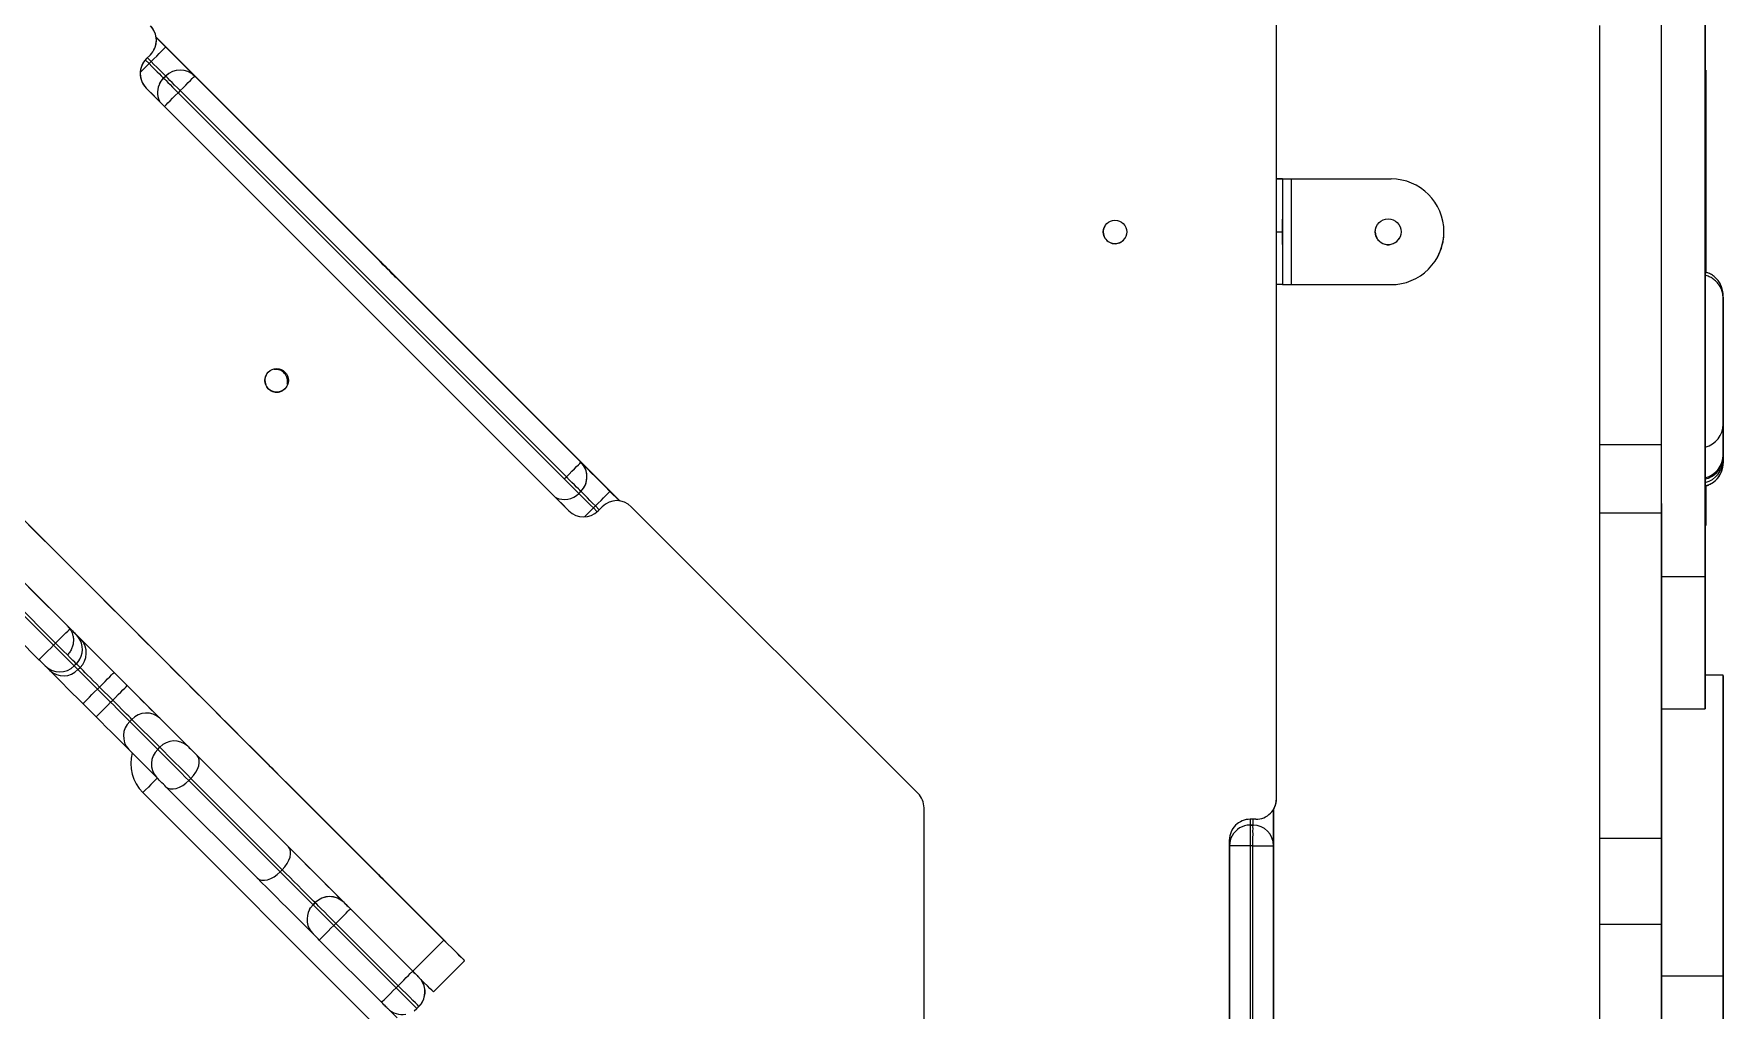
# Model space of a CAD drawing. Header units: millimetres. Extents: x -12977 to 11786, y -11805 to 10558.
# Drawn here: x -389 to 186, y 1549 to 1882 of the extents above; entities that cross this region are included whole.
import ezdxf

# ---------------------------------------------------------------- set-up
doc = ezdxf.new("R2010")
doc.units = ezdxf.units.MM
doc.layers.add('DIKOM_ОБЪЕКТ', color=7, linetype='Continuous')

msp = doc.modelspace()

# ---------------------------------------------------------------- linework, layer by layer
at = {"layer": 'DIKOM_ОБЪЕКТ', "color": 7, "linetype": 'Continuous', "lineweight": 15}
for p, q in [((33.746, 1621.499), (33.746, 2094.499)), ((33.747, 1621.501), (33.747, 2094.501)), ((179.78, 1947.06), (179.78, 1697.06)), ((179.785, 1697.07), (179.785, 1947.07)), ((164.78, 1922.042), (164.78, 1722.047)), ((-348.594, 1876.404), (-348.593, 1876.406)), ((-189.908, 1722.92), (-347.803, 1880.815)), ((-347.786, 1880.695), (-344.567, 1877.476)), ((-351.496, 1873.09), (-350.225, 1871.819)), ((-349.777, 1874.829), (-351.191, 1873.414)), ((-349.518, 1872.526), (-350.799, 1873.807)), ((-350.225, 1871.819), (-349.518, 1872.526)), ((-346.619, 1864.909), (-346.458, 1865.293)), ((-346.458, 1865.293), (-346.458, 1865.293)), ((-345.275, 1866.868), (-344.568, 1867.575)), ((-344.568, 1867.575), (-345.275, 1866.868)), ((-345.275, 1866.868), (-345.275, 1866.868)), ((-344.568, 1867.575), (-344.568, 1867.575)), ((-334.669, 1867.575), (-203.147, 1736.053)), ((-334.669, 1867.575), (-334.669, 1867.575)), ((179.931, 1869.569), (179.785, 1869.569)), ((179.786, 1869.565), (179.929, 1869.565)), ((179.931, 1869.569), (179.929, 1869.565)), ((-351.19, 1863.517), (-351.191, 1863.515)), ((-351.191, 1863.515), (-207.207, 1719.53)), ((-351.19, 1863.517), (-348.371, 1860.698)), ((-339.619, 1862.625), (-340.326, 1861.918)), ((-340.326, 1861.918), (-208.804, 1730.396)), ((-208.097, 1731.103), (-339.619, 1862.625)), ((143.777, 1860.785), (143.777, 1783.326)), ((179.929, 1863.564), (179.785, 1863.564)), ((179.929, 1863.564), (179.928, 1850.564)), ((179.931, 1820.57), (179.931, 1863.57)), ((179.785, 1850.564), (179.928, 1850.564)), ((179.785, 1844.559), (179.926, 1844.559)), ((179.922, 1844.552), (179.785, 1844.552)), ((179.785, 1844.548), (179.92, 1844.548)), ((179.928, 1844.563), (179.786, 1844.563)), ((179.922, 1844.552), (179.92, 1844.548)), ((179.928, 1844.563), (179.926, 1844.559)), ((179.919, 1838.548), (179.786, 1838.547)), ((179.919, 1838.548), (179.92, 1800.75)), ((179.925, 1838.559), (179.922, 1838.559)), ((179.922, 1825.553), (179.923, 1838.553)), ((179.925, 1838.559), (179.926, 1825.558)), ((35.777, 1832.555), (33.747, 1832.555)), ((33.747, 1832.551), (35.775, 1832.551)), ((35.775, 1832.551), (35.777, 1832.555)), ((35.777, 1832.555), (35.777, 1796.555)), ((38.777, 1832.555), (38.777, 1796.555)), ((38.778, 1832.555), (38.777, 1832.555)), ((38.777, 1832.555), (72.777, 1832.555)), ((38.778, 1832.555), (72.777, 1832.556)), ((72.777, 1832.555), (72.777, 1832.556)), ((179.922, 1825.559), (179.926, 1825.558)), ((-249.825, 1573.378), (-497.313, 1820.866)), ((179.925, 1819.558), (179.923, 1819.554)), ((179.925, 1819.558), (179.923, 1819.558)), ((33.747, 1814.549), (35.774, 1814.549)), ((90.777, 1814.555), (90.777, 1814.555)), ((179.785, 1814.537), (179.914, 1814.537)), ((179.916, 1814.541), (179.786, 1814.541)), ((179.916, 1814.541), (179.914, 1814.537)), ((179.934, 1814.574), (179.932, 1814.57)), ((179.934, 1814.574), (179.932, 1814.574)), ((-507.919, 1810.259), (-260.432, 1562.772)), ((179.914, 1808.537), (179.785, 1808.537)), ((179.914, 1808.537), (179.914, 1800.752)), ((179.916, 1800.751), (179.916, 1808.542)), ((179.935, 1800.745), (179.935, 1808.575)), ((88.548, 1805.878), (88.548, 1805.879)), ((35.775, 1796.551), (33.747, 1796.551)), ((35.775, 1796.551), (35.777, 1796.555)), ((38.777, 1796.555), (72.777, 1796.555)), ((185.839, 1791.973), (185.839, 1791.986)), ((185.848, 1787.309), (185.839, 1791.973)), ((185.843, 1790.119), (185.849, 1789.817)), ((185.849, 1792.252), (185.849, 1789.817)), ((185.862, 1785.748), (185.85, 1793.04)), ((185.848, 1787.267), (185.848, 1787.309)), ((185.839, 1748.999), (185.857, 1738.584)), ((143.773, 1742.048), (143.77, 1742.042)), ((164.77, 1742.042), (143.77, 1742.042)), ((164.773, 1742.048), (143.773, 1742.048)), ((164.773, 1742.048), (164.77, 1742.042)), ((185.86, 1737.822), (185.842, 1737.312)), ((185.857, 1738.584), (185.857, 1738.571)), ((-203.147, 1736.053), (-203.147, 1736.054)), ((185.86, 1736.94), (185.862, 1735.779)), ((-208.804, 1730.396), (-208.097, 1731.103)), ((-203.147, 1726.154), (-203.854, 1725.447)), ((-201.964, 1727.729), (-201.964, 1727.73)), ((-193.247, 1726.156), (-190.028, 1722.937)), ((179.914, 1728.051), (179.913, 1720.537)), ((179.937, 1720.58), (179.937, 1728.056)), ((-210.025, 1722.351), (-207.206, 1719.532)), ((-198.197, 1721.205), (-198.904, 1720.498)), ((-198.904, 1720.498), (-197.632, 1719.226)), ((-196.915, 1719.924), (-198.197, 1721.205)), ((-197.307, 1719.531), (-195.893, 1720.945)), ((-197.306, 1719.532), (-195.892, 1720.947)), ((-195.893, 1720.945), (-195.892, 1720.947)), ((-185.993, 1720.946), (-185.994, 1720.945)), ((-88.342, 1623.293), (-185.994, 1720.945)), ((-88.341, 1623.295), (-185.993, 1720.946)), ((164.773, 1722.047), (164.77, 1722.043)), ((164.87, 1722.042), (164.77, 1722.043)), ((164.873, 1722.047), (164.773, 1722.047)), ((164.873, 1722.047), (164.773, 1722.047)), ((164.873, 1722.047), (164.87, 1722.042)), ((179.785, 1720.537), (179.913, 1720.537)), ((-207.207, 1719.53), (-207.206, 1719.532)), ((-197.306, 1719.532), (-197.307, 1719.531)), ((164.768, 1718.748), (143.768, 1718.748)), ((164.87, 1714.806), (164.77, 1714.806)), ((179.914, 1714.537), (179.786, 1714.537)), ((179.914, 1714.537), (179.937, 1714.58)), ((-391.251, 1693.579), (-377.109, 1679.437)), ((179.78, 1697.06), (164.874, 1697.06)), ((-396.908, 1687.922), (-382.766, 1673.779)), ((-382.059, 1674.487), (-396.201, 1688.629)), ((-387.715, 1668.83), (-401.857, 1682.973)), ((-382.766, 1673.779), (-382.059, 1674.487)), ((-377.298, 1679.631), (-373.432, 1675.767)), ((-374.987, 1677.316), (-374.987, 1677.316)), ((-373.804, 1668.992), (-373.804, 1668.992)), ((-384.038, 1665.16), (-385.431, 1666.552)), ((-374.987, 1667.417), (-375.694, 1666.709)), ((-375.692, 1666.712), (-374.444, 1665.464)), ((-373.736, 1666.171), (-374.985, 1667.419)), ((-374.444, 1665.464), (-373.736, 1666.171)), ((-362.15, 1664.487), (-357.655, 1659.992)), ((185.88, 1663.524), (179.785, 1663.524)), ((-367.1, 1659.536), (-367.807, 1658.829)), ((-367.807, 1658.829), (-363.312, 1654.334)), ((-362.605, 1655.041), (-367.1, 1659.536)), ((-368.261, 1649.385), (-372.756, 1653.88)), ((-363.312, 1654.334), (-362.605, 1655.041)), ((164.875, 1652.065), (179.783, 1652.066)), ((-356.078, 1648.513), (-356.785, 1647.806)), ((-356.785, 1647.806), (-347.288, 1638.303)), ((-346.581, 1639.01), (-356.078, 1648.513)), ((-346.559, 1648.894), (-337.061, 1639.391)), ((-347.668, 1628.785), (-357.166, 1638.287)), ((-347.288, 1638.303), (-346.581, 1639.01)), ((-333.87, 1636.2), (-302.776, 1605.111)), ((-335.944, 1628.372), (-336.65, 1627.665)), ((-304.849, 1597.284), (-335.944, 1628.372)), ((-272.733, 1543.966), (-352.354, 1623.586)), ((-313.383, 1594.504), (-344.477, 1625.593)), ((-336.65, 1627.665), (-305.556, 1596.576)), ((-303.204, 1626.782), (-249.816, 1573.395)), ((-88.342, 1623.293), (-88.341, 1623.295)), ((164.873, 1622.632), (164.773, 1622.632)), ((-86.291, 1618.345), (-86.292, 1618.343)), ((-86.292, 1480.243), (-86.292, 1618.343)), ((-86.291, 1480.244), (-86.291, 1618.345)), ((32.777, 1111.056), (32.777, 1617.946)), ((32.88, 1618.125), (32.88, 1618.127)), ((33.746, 1621.499), (33.747, 1621.501)), ((26.746, 1614.499), (24.746, 1614.499)), ((24.747, 1612.5), (25.747, 1612.5)), ((24.747, 1612.5), (24.747, 1612.5)), ((25.747, 1612.5), (24.747, 1612.5)), ((25.747, 1612.5), (25.747, 1612.5)), ((17.747, 1607.501), (17.746, 1607.499)), ((17.746, 1607.499), (17.746, 1121.499)), ((17.788, 1608.251), (17.747, 1607.501)), ((17.747, 1607.501), (17.747, 1607.377)), ((17.747, 1123.5), (17.747, 1605.5)), ((18.614, 1608.874), (18.613, 1608.874)), ((25.746, 1605.499), (24.746, 1605.499)), ((24.746, 1605.499), (24.746, 1123.499)), ((25.746, 1123.499), (25.746, 1605.499)), ((32.747, 1605.5), (32.747, 1123.5)), ((32.747, 1605.5), (32.747, 1605.5)), ((164.772, 1607.963), (143.772, 1607.963)), ((-305.556, 1596.576), (-304.849, 1597.284)), ((-295.559, 1583.819), (-295.56, 1583.817)), ((-294.377, 1585.392), (-293.67, 1586.099)), ((-294.376, 1585.394), (-294.377, 1585.392)), ((-293.669, 1586.102), (-294.376, 1585.394)), ((-293.67, 1586.099), (-293.669, 1586.102)), ((-283.769, 1586.101), (-283.77, 1586.099)), ((-281.649, 1583.978), (-260.436, 1562.764)), ((-286.6, 1579.027), (-287.306, 1578.32)), ((-287.306, 1578.32), (-266.093, 1557.107)), ((-265.386, 1557.814), (-286.6, 1579.027)), ((164.772, 1578.629), (143.772, 1578.629)), ((-271.043, 1552.158), (-292.256, 1573.371)), ((-260.432, 1562.772), (-249.825, 1573.378)), ((-242.754, 1566.309), (-253.36, 1555.702)), ((-242.754, 1566.309), (-242.746, 1566.323)), ((-258.314, 1560.643), (-258.311, 1560.651)), ((164.873, 1563.963), (164.773, 1563.963)), ((185.874, 1561.045), (164.876, 1561.045)), ((185.874, 1561.045), (185.874, 1167.886)), ((-266.093, 1557.107), (-265.386, 1557.814)), ((-268.618, 1549.752), (-265.733, 1546.866)), ((-265.733, 1546.866), (-268.617, 1549.75)), ((-268.591, 1549.728), (-267.055, 1548.192)), ((-266.858, 1548.001), (-268.544, 1549.687)), ((-259.965, 1549.247), (-259.022, 1550.037)), ((-258.315, 1550.744), (-259.022, 1550.037)), ((-257.131, 1552.319), (-257.09, 1552.395))]:
    msp.add_line(p, q, dxfattribs=at)
at = {"layer": 'DIKOM_ОБЪЕКТ', "color": 7, "linetype": 'Continuous', "lineweight": 15, "flags": 128}
for points in [[(143.776, 1884.837), (143.776, 1881.386), (143.776, 1877.67), (143.777, 1873.705), (143.777, 1869.509), (143.777, 1865.102), (143.777, 1860.502), (143.778, 1855.731), (143.778, 1850.809), (143.778, 1845.758), (143.778, 1840.602), (143.778, 1835.363), (143.778, 1830.064), (143.778, 1824.73), (143.778, 1819.384), (143.778, 1814.049), (143.778, 1808.75), (143.778, 1803.511), (143.777, 1798.354), (143.777, 1793.304), (143.778, 1788.381), (143.777, 1783.609), (143.777, 1779.009), (143.777, 1774.601), (143.777, 1770.405), (143.776, 1766.439), (143.776, 1762.722), (143.776, 1759.269), (143.776, 1756.098), (143.776, 1753.22), (143.775, 1750.65), (143.775, 1748.399), (143.775, 1746.477), (143.774, 1744.893), (143.774, 1743.653), (143.774, 1742.763), (143.773, 1742.227), (143.773, 1742.048)], [(164.776, 1884.837), (164.776, 1881.386), (164.776, 1877.67), (164.777, 1873.705), (164.777, 1869.509), (164.777, 1865.102), (164.777, 1860.502), (164.777, 1855.731), (164.778, 1850.809), (164.778, 1845.758), (164.778, 1840.602), (164.778, 1835.363), (164.778, 1830.064), (164.778, 1824.73), (164.778, 1819.384), (164.778, 1814.049), (164.778, 1808.75), (164.778, 1803.511), (164.778, 1798.354), (164.777, 1793.304), (164.778, 1788.381), (164.777, 1783.609), (164.777, 1779.009), (164.777, 1774.601), (164.777, 1770.405), (164.777, 1766.439), (164.776, 1762.722), (164.776, 1759.269), (164.776, 1756.098), (164.776, 1753.22), (164.775, 1750.65), (164.775, 1748.399), (164.775, 1746.477), (164.774, 1744.893), (164.774, 1743.653), (164.774, 1742.763), (164.773, 1742.227), (164.773, 1742.048)], [(-349.518, 1872.526), (-348.552, 1873.492), (-347.624, 1874.42), (-346.768, 1875.276), (-346.017, 1876.026), (-345.402, 1876.642), (-344.944, 1877.099), (-344.663, 1877.381), (-344.567, 1877.476)], [(-344.567, 1877.476), (-342.848, 1875.757), (-341.181, 1874.09), (-339.618, 1872.526), (-338.204, 1871.113), (-336.984, 1869.892), (-335.995, 1868.903), (-335.266, 1868.173), (-334.819, 1867.726), (-334.669, 1867.575)], [(-353.232, 1868.811), (-352.974, 1869.069), (-352.119, 1869.925), (-351.19, 1870.853), (-350.225, 1871.819)], [(-350.225, 1871.819), (-349.259, 1870.853), (-348.331, 1869.925), (-347.475, 1869.069), (-346.725, 1868.319), (-346.109, 1867.703), (-345.652, 1867.245), (-345.37, 1866.964), (-345.275, 1866.868)], [(-344.568, 1867.575), (-344.663, 1867.671), (-344.945, 1867.953), (-345.402, 1868.41), (-346.018, 1869.026), (-346.768, 1869.776), (-347.623, 1870.632), (-348.552, 1871.56), (-349.518, 1872.526)], [(-346.458, 1865.293), (-346.146, 1865.807), (-345.275, 1866.868)], [(-346.458, 1865.293), (-346.146, 1865.808), (-345.275, 1866.868)], [(-345.275, 1866.868), (-345.18, 1866.773), (-344.899, 1866.491), (-344.442, 1866.034), (-343.826, 1865.418), (-343.076, 1864.668), (-342.22, 1863.812), (-341.292, 1862.883), (-340.326, 1861.918)], [(-339.619, 1862.625), (-340.585, 1863.59), (-341.513, 1864.519), (-342.369, 1865.375), (-343.119, 1866.125), (-343.734, 1866.741), (-344.192, 1867.198), (-344.473, 1867.48), (-344.568, 1867.575)], [(-339.619, 1862.625), (-338.653, 1863.59), (-337.725, 1864.519), (-336.869, 1865.375), (-336.119, 1866.125), (-335.503, 1866.741), (-335.046, 1867.198), (-334.764, 1867.48), (-334.669, 1867.575)], [(179.929, 1869.565), (179.929, 1869.449), (179.929, 1869.108), (179.929, 1868.553), (179.929, 1867.807), (179.928, 1866.898), (179.928, 1865.86), (179.928, 1864.735), (179.929, 1863.564)], [(179.931, 1863.57), (179.931, 1864.74), (179.932, 1865.865), (179.931, 1866.903), (179.931, 1867.812), (179.931, 1868.558), (179.931, 1869.112), (179.931, 1869.454), (179.931, 1869.569)], [(-344.96, 1857.284), (-344.899, 1857.345), (-344.442, 1857.803), (-343.826, 1858.418), (-343.076, 1859.168), (-342.22, 1860.024), (-341.292, 1860.952), (-340.326, 1861.918)], [(179.928, 1850.564), (179.929, 1849.393), (179.929, 1848.268), (179.929, 1847.23), (179.928, 1846.321), (179.928, 1845.575), (179.928, 1845.02), (179.928, 1844.679), (179.928, 1844.563)], [(179.92, 1844.548), (179.92, 1844.433), (179.92, 1844.091), (179.92, 1843.537), (179.919, 1842.79), (179.92, 1841.881), (179.919, 1840.844), (179.919, 1839.718), (179.919, 1838.548)], [(179.923, 1838.553), (179.922, 1839.724), (179.922, 1840.849), (179.922, 1841.886), (179.922, 1842.795), (179.922, 1843.542), (179.922, 1844.096), (179.922, 1844.437), (179.922, 1844.552)], [(179.926, 1844.559), (179.926, 1844.444), (179.926, 1844.102), (179.926, 1843.548), (179.926, 1842.801), (179.926, 1841.892), (179.926, 1840.855), (179.925, 1839.729), (179.925, 1838.559)], [(33.747, 1832.555), (33.788, 1832.555), (34.535, 1832.555), (35.444, 1832.556), (36.481, 1832.556), (37.607, 1832.555), (38.778, 1832.555)], [(35.775, 1832.551), (35.775, 1832.368), (35.775, 1831.821), (35.775, 1830.924), (35.774, 1829.693), (35.774, 1828.153), (35.774, 1826.337), (35.774, 1824.281), (35.774, 1822.027), (35.774, 1819.621), (35.774, 1817.111), (35.774, 1814.549)], [(35.777, 1832.555), (35.835, 1832.555), (36.005, 1832.555), (36.283, 1832.555), (36.656, 1832.555), (37.111, 1832.555), (37.629, 1832.555), (38.192, 1832.555), (38.777, 1832.555)], [(179.923, 1819.554), (179.923, 1819.669), (179.923, 1820.01), (179.922, 1820.565), (179.923, 1821.311), (179.922, 1822.22), (179.923, 1823.257), (179.923, 1824.382), (179.922, 1825.553)], [(179.926, 1825.558), (179.925, 1824.388), (179.925, 1823.263), (179.925, 1822.225), (179.926, 1821.316), (179.925, 1820.569), (179.925, 1820.015), (179.925, 1819.673), (179.925, 1819.558)], [(35.775, 1814.551), (35.775, 1815.79), (35.775, 1816.93), (35.775, 1817.876), (35.775, 1818.553), (35.775, 1818.906), (35.775, 1818.907), (35.775, 1818.554), (35.775, 1817.877), (35.775, 1816.931), (35.775, 1815.791), (35.775, 1814.552), (35.775, 1813.312), (35.775, 1812.173), (35.775, 1811.226), (35.775, 1810.549), (35.775, 1810.196), (35.775, 1810.196), (35.775, 1810.549), (35.775, 1811.226), (35.775, 1812.172), (35.775, 1813.311), (35.775, 1814.551)], [(179.932, 1814.57), (179.932, 1814.685), (179.932, 1815.027), (179.931, 1815.581), (179.932, 1816.327), (179.932, 1817.236), (179.932, 1818.273), (179.932, 1819.399), (179.931, 1820.57)], [(35.774, 1814.549), (35.774, 1811.988), (35.774, 1809.478), (35.774, 1807.072), (35.774, 1804.818), (35.774, 1802.762), (35.774, 1800.946), (35.774, 1799.407), (35.774, 1798.177), (35.774, 1797.28), (35.775, 1796.734), (35.775, 1796.551)], [(67.377, 1814.556), (67.556, 1815.795), (67.922, 1816.676)], [(179.914, 1814.537), (179.914, 1814.422), (179.914, 1814.08), (179.914, 1813.526), (179.914, 1812.779), (179.913, 1811.87), (179.913, 1810.833), (179.913, 1809.707), (179.914, 1808.537)], [(179.916, 1808.542), (179.916, 1809.713), (179.916, 1810.838), (179.916, 1811.875), (179.916, 1812.785), (179.916, 1813.531), (179.916, 1814.085), (179.916, 1814.426), (179.916, 1814.541)], [(179.935, 1808.575), (179.934, 1809.746), (179.934, 1810.871), (179.934, 1811.908), (179.934, 1812.817), (179.934, 1813.563), (179.934, 1814.118), (179.934, 1814.459), (179.934, 1814.574)], [(-271.734, 1804.648), (-271.608, 1804.522), (-271.242, 1804.156), (-270.669, 1803.583), (-269.938, 1802.852), (-269.117, 1802.031), (-268.276, 1801.19), (-267.491, 1800.405), (-266.832, 1799.746), (-266.357, 1799.271), (-266.108, 1799.023), (-266.108, 1799.023), (-266.357, 1799.271), (-266.831, 1799.746), (-267.491, 1800.406), (-268.275, 1801.191), (-269.116, 1802.031), (-269.938, 1802.853), (-270.668, 1803.583), (-271.242, 1804.157), (-271.608, 1804.522), (-271.734, 1804.648)], [(-271.701, 1804.707), (-271.576, 1804.581), (-271.21, 1804.215), (-270.636, 1803.641), (-269.906, 1802.911), (-269.084, 1802.089), (-268.244, 1801.248), (-267.459, 1800.464), (-266.799, 1799.805), (-266.325, 1799.33), (-266.076, 1799.081), (-266.076, 1799.082), (-266.324, 1799.33), (-266.799, 1799.805), (-267.458, 1800.465), (-268.243, 1801.249), (-269.084, 1802.09), (-269.906, 1802.912), (-270.636, 1803.642), (-271.21, 1804.215), (-271.576, 1804.581), (-271.701, 1804.707)], [(35.777, 1796.555), (35.834, 1796.555), (36.005, 1796.555), (36.283, 1796.555), (36.656, 1796.555), (37.11, 1796.555), (37.629, 1796.555), (38.192, 1796.555), (38.777, 1796.555)], [(185.839, 1791.986), (185.839, 1791.887), (185.839, 1791.434), (185.839, 1790.623), (185.839, 1789.468), (185.839, 1787.988), (185.839, 1786.208), (185.839, 1784.16), (185.838, 1781.877), (185.838, 1779.4), (185.838, 1776.77), (185.838, 1774.032), (185.838, 1771.234), (185.838, 1768.423), (185.838, 1765.647), (185.838, 1762.954), (185.838, 1760.39), (185.838, 1757.999), (185.839, 1755.821), (185.838, 1753.895), (185.839, 1752.252), (185.839, 1750.921), (185.839, 1749.925), (185.839, 1749.28), (185.839, 1748.999)], [(185.849, 1789.817), (185.849, 1789.151), (185.849, 1788.585), (185.848, 1788.119), (185.848, 1787.754), (185.848, 1787.49), (185.848, 1787.328), (185.848, 1787.267), (185.848, 1787.267)], [(185.85, 1793.04), (185.849, 1793.053), (185.85, 1793.053)], [(185.862, 1735.779), (185.862, 1735.856), (185.863, 1736.296), (185.863, 1737.094), (185.863, 1738.236), (185.863, 1739.707), (185.863, 1741.485), (185.863, 1743.544), (185.863, 1745.855), (185.864, 1748.382), (185.864, 1751.091), (185.863, 1753.94), (185.864, 1756.888), (185.864, 1759.894), (185.864, 1762.912), (185.864, 1765.898), (185.864, 1768.81), (185.864, 1771.604), (185.863, 1774.241), (185.864, 1776.68), (185.863, 1778.888), (185.863, 1780.832), (185.863, 1782.482), (185.863, 1783.816), (185.862, 1784.814), (185.862, 1785.461), (185.862, 1785.748)], [(185.839, 1773.984), (185.839, 1773.755), (185.84, 1773.171), (185.84, 1772.297), (185.839, 1771.227), (185.84, 1770.076), (185.84, 1768.969), (185.84, 1768.027), (185.839, 1767.352), (185.839, 1767.016), (185.839, 1767.056), (185.839, 1767.468), (185.839, 1768.207), (185.839, 1769.192), (185.839, 1770.318), (185.839, 1771.463), (185.839, 1772.501), (185.839, 1773.321), (185.839, 1773.834), (185.839, 1773.984)], [(185.862, 1764.261), (185.862, 1764.032), (185.862, 1763.449), (185.862, 1762.575), (185.862, 1761.504), (185.862, 1760.353), (185.862, 1759.247), (185.862, 1758.305), (185.862, 1757.629), (185.862, 1757.293), (185.862, 1757.333), (185.862, 1757.745), (185.862, 1758.484), (185.862, 1759.47), (185.862, 1760.596), (185.862, 1761.74), (185.862, 1762.779), (185.862, 1763.599), (185.862, 1764.111), (185.862, 1764.261)], [(143.77, 1742.042), (143.77, 1741.863), (143.769, 1741.332), (143.769, 1740.457), (143.769, 1739.254), (143.769, 1737.745), (143.769, 1735.956), (143.769, 1733.919), (143.769, 1731.67), (143.768, 1729.251), (143.768, 1726.702), (143.768, 1724.071), (143.768, 1721.404), (143.768, 1718.748)], [(164.77, 1742.042), (164.77, 1741.863), (164.769, 1741.332), (164.769, 1740.457), (164.769, 1739.254), (164.769, 1737.745), (164.769, 1735.956), (164.768, 1733.919), (164.769, 1731.67), (164.768, 1729.251), (164.768, 1726.702), (164.768, 1724.071), (164.768, 1721.404), (164.768, 1718.748)], [(185.857, 1738.571), (185.857, 1738.571), (185.857, 1738.579), (185.857, 1738.61), (185.858, 1738.661), (185.858, 1738.735), (185.858, 1738.83), (185.858, 1738.947), (185.858, 1739.085)], [(185.858, 1739.085), (185.858, 1739.93), (185.858, 1740.489), (185.859, 1740.762), (185.859, 1740.747), (185.859, 1740.443), (185.859, 1739.853), (185.86, 1738.978), (185.86, 1737.822)], [(185.86, 1737.822), (185.86, 1737.637), (185.86, 1737.473), (185.86, 1737.33), (185.86, 1737.209), (185.86, 1737.109), (185.86, 1737.031), (185.86, 1736.975), (185.86, 1736.94)], [(-208.097, 1731.103), (-207.132, 1732.069), (-206.203, 1732.997), (-205.347, 1733.853), (-204.597, 1734.603), (-203.982, 1735.219), (-203.524, 1735.677), (-203.242, 1735.958), (-203.147, 1736.053)], [(-203.147, 1736.054), (-202.997, 1735.904), (-202.55, 1735.457), (-201.82, 1734.728), (-200.83, 1733.738), (-199.61, 1732.519), (-198.197, 1731.105), (-196.632, 1729.541), (-194.965, 1727.875), (-193.247, 1726.156)], [(-208.804, 1730.396), (-207.838, 1729.43), (-206.91, 1728.502), (-206.054, 1727.646), (-205.304, 1726.896), (-204.688, 1726.281), (-204.231, 1725.823), (-203.949, 1725.542), (-203.854, 1725.447)], [(-203.147, 1726.154), (-203.242, 1726.249), (-203.524, 1726.53), (-203.981, 1726.988), (-204.597, 1727.603), (-205.347, 1728.353), (-206.203, 1729.209), (-207.131, 1730.137), (-208.097, 1731.103)], [(-198.197, 1721.205), (-199.162, 1722.171), (-200.091, 1723.099), (-200.947, 1723.955), (-201.697, 1724.705), (-202.312, 1725.32), (-202.77, 1725.778), (-203.052, 1726.059), (-203.147, 1726.154)], [(-198.197, 1721.205), (-197.231, 1722.171), (-196.302, 1723.099), (-195.447, 1723.955), (-194.697, 1724.705), (-194.081, 1725.321), (-193.624, 1725.779), (-193.342, 1726.06), (-193.247, 1726.156)], [(-203.854, 1725.447), (-203.759, 1725.352), (-203.477, 1725.07), (-203.02, 1724.613), (-202.404, 1723.998), (-201.654, 1723.248), (-200.798, 1722.392), (-199.869, 1721.464), (-198.904, 1720.498)], [(-201.912, 1717.491), (-201.654, 1717.748), (-200.798, 1718.604), (-199.869, 1719.532), (-198.904, 1720.498)], [(164.77, 1722.043), (164.77, 1721.895), (164.77, 1721.459), (164.77, 1720.757), (164.77, 1719.822), (164.77, 1718.702), (164.77, 1717.451), (164.77, 1716.131), (164.77, 1714.806)], [(164.87, 1722.042), (164.87, 1721.895), (164.87, 1721.459), (164.87, 1720.757), (164.87, 1719.823), (164.87, 1718.702), (164.87, 1717.451), (164.87, 1716.131), (164.87, 1714.806)], [(164.873, 1717.202), (164.873, 1718.194), (164.873, 1719.122), (164.873, 1719.959), (164.873, 1720.681), (164.873, 1721.265), (164.873, 1721.695), (164.873, 1721.959), (164.873, 1722.047)], [(179.913, 1720.537), (179.914, 1719.366), (179.913, 1718.241), (179.914, 1717.203), (179.913, 1716.294), (179.914, 1715.548), (179.914, 1714.994), (179.914, 1714.652), (179.914, 1714.537)], [(179.937, 1714.58), (179.937, 1714.695), (179.937, 1715.037), (179.937, 1715.591), (179.937, 1716.338), (179.938, 1717.247), (179.938, 1718.284), (179.938, 1719.41), (179.937, 1720.58)], [(-391.251, 1714.815), (-387.393, 1710.957), (-383.481, 1707.045), (-379.53, 1703.094), (-375.556, 1699.12), (-371.574, 1695.138), (-367.6, 1691.164), (-363.649, 1687.213), (-359.737, 1683.301), (-355.88, 1679.444), (-352.091, 1675.655), (-348.386, 1671.951), (-344.78, 1668.345), (-341.287, 1664.852), (-337.92, 1661.486), (-334.692, 1658.259), (-331.617, 1655.184), (-328.706, 1652.273), (-325.97, 1649.539), (-323.421, 1646.99), (-321.068, 1644.638), (-318.921, 1642.491), (-316.987, 1640.559), (-315.275, 1638.847), (-313.791, 1637.365), (-312.541, 1636.115), (-311.53, 1635.105), (-310.762, 1634.338), (-310.24, 1633.817)], [(143.768, 1718.748), (143.768, 1710.355), (143.769, 1702.039), (143.769, 1693.817), (143.769, 1685.705), (143.769, 1677.718), (143.77, 1669.872), (143.77, 1662.182), (143.77, 1654.662), (143.77, 1647.327), (143.77, 1640.191), (143.77, 1633.268), (143.771, 1626.571), (143.771, 1620.113), (143.772, 1613.906), (143.772, 1607.963)], [(164.768, 1718.748), (164.768, 1710.355), (164.769, 1702.039), (164.769, 1693.817), (164.769, 1685.705), (164.769, 1677.718), (164.769, 1669.872), (164.77, 1662.182), (164.77, 1654.662), (164.77, 1647.327), (164.77, 1640.191), (164.771, 1633.268), (164.771, 1626.571), (164.771, 1620.113), (164.772, 1613.906), (164.772, 1607.963)], [(164.77, 1714.806), (164.77, 1706.748), (164.77, 1698.788), (164.77, 1690.946), (164.77, 1683.237), (164.771, 1675.681), (164.771, 1668.293), (164.771, 1661.09), (164.771, 1654.088), (164.771, 1647.304), (164.772, 1640.751), (164.772, 1634.446), (164.772, 1628.402), (164.773, 1622.632)], [(164.87, 1714.806), (164.87, 1706.748), (164.87, 1698.788), (164.87, 1690.946), (164.87, 1683.238), (164.87, 1675.681), (164.871, 1668.293), (164.871, 1661.09), (164.871, 1654.088), (164.872, 1647.304), (164.872, 1640.751), (164.872, 1634.446), (164.872, 1628.401), (164.873, 1622.632)], [(164.877, 1609.479), (164.877, 1614.44), (164.877, 1619.7), (164.876, 1625.246), (164.876, 1631.068), (164.876, 1637.151), (164.875, 1643.483), (164.875, 1650.049), (164.874, 1656.837), (164.875, 1663.829), (164.874, 1671.012), (164.874, 1678.37), (164.874, 1685.886), (164.874, 1693.544), (164.873, 1701.328), (164.873, 1709.219), (164.873, 1717.202)], [(179.783, 1700.566), (179.783, 1700.376), (179.783, 1699.827), (179.783, 1698.979), (179.782, 1697.924), (179.782, 1696.776), (179.783, 1695.659), (179.783, 1694.695), (179.783, 1693.987), (179.783, 1693.613), (179.783, 1693.613), (179.783, 1693.988), (179.783, 1694.695), (179.783, 1695.66), (179.783, 1696.777), (179.783, 1697.925), (179.783, 1698.98), (179.783, 1699.828), (179.783, 1700.376), (179.783, 1700.566)], [(179.78, 1697.06), (179.78, 1693.027), (179.78, 1689.026), (179.78, 1685.089), (179.78, 1681.249), (179.78, 1677.536), (179.78, 1673.981), (179.781, 1670.611), (179.781, 1667.455), (179.781, 1664.536), (179.781, 1661.88), (179.781, 1659.507), (179.781, 1657.436), (179.782, 1655.685), (179.782, 1654.266), (179.782, 1653.193), (179.782, 1652.472), (179.783, 1652.111), (179.783, 1652.111), (179.783, 1652.473), (179.783, 1653.195), (179.784, 1654.269), (179.784, 1655.689), (179.784, 1657.441), (179.784, 1659.512), (179.785, 1661.886), (179.785, 1664.543), (179.785, 1667.462), (179.785, 1670.619), (179.785, 1673.989), (179.785, 1677.545), (179.785, 1681.258), (179.785, 1685.099), (179.785, 1689.035), (179.785, 1693.037), (179.785, 1697.07)], [(-377.995, 1680.327), (-378.033, 1680.364), (-377.982, 1680.313), (-377.842, 1680.174)], [(-375.445, 1677.774), (-376.318, 1678.648), (-377.024, 1679.354), (-377.55, 1679.88), (-377.888, 1680.219), (-377.995, 1680.327)], [(-377.842, 1680.174), (-377.735, 1680.068), (-377.298, 1679.631)], [(-382.059, 1674.487), (-381.093, 1675.452), (-380.165, 1676.381), (-379.309, 1677.237), (-378.558, 1677.987), (-377.943, 1678.602), (-377.486, 1679.06), (-377.204, 1679.342), (-377.109, 1679.437)], [(-374.987, 1667.417), (-375.123, 1667.552), (-375.526, 1667.954), (-376.179, 1668.608), (-377.059, 1669.487), (-378.13, 1670.558), (-379.353, 1671.781), (-380.679, 1673.107), (-382.059, 1674.487)], [(-377.109, 1679.437), (-376.695, 1679.023), (-376.297, 1678.625), (-375.93, 1678.258), (-375.609, 1677.937), (-375.345, 1677.673), (-375.149, 1677.477), (-375.028, 1677.357), (-374.987, 1677.316)], [(-374.987, 1677.316), (-374.994, 1677.324), (-375.017, 1677.346), (-375.053, 1677.383), (-375.105, 1677.434), (-375.17, 1677.5), (-375.249, 1677.578), (-375.341, 1677.67), (-375.445, 1677.774)], [(-373.432, 1675.767), (-372.671, 1675.007), (-371.668, 1674.003), (-370.443, 1672.779), (-369.027, 1671.364), (-367.452, 1669.789), (-365.755, 1668.091), (-363.973, 1666.31), (-362.15, 1664.487)], [(-387.715, 1668.83), (-387.62, 1668.925), (-387.339, 1669.207), (-386.881, 1669.664), (-386.266, 1670.28), (-385.516, 1671.03), (-384.66, 1671.885), (-383.731, 1672.814), (-382.766, 1673.779)], [(-385.594, 1666.709), (-385.634, 1666.75), (-385.755, 1666.871), (-385.952, 1667.067), (-386.215, 1667.331), (-386.537, 1667.652), (-386.904, 1668.019), (-387.301, 1668.417), (-387.715, 1668.83)], [(-382.766, 1673.779), (-381.386, 1672.4), (-380.06, 1671.074), (-378.837, 1669.851), (-377.766, 1668.78), (-376.886, 1667.901), (-376.233, 1667.247), (-375.83, 1666.845), (-375.694, 1666.709)], [(-374.987, 1667.417), (-374.116, 1668.477), (-373.804, 1668.992)], [(-372.756, 1653.88), (-374.58, 1655.704), (-376.361, 1657.485), (-378.059, 1659.182), (-379.634, 1660.757), (-381.05, 1662.173), (-382.274, 1663.397), (-383.278, 1664.4), (-384.038, 1665.16)], [(-374.444, 1665.464), (-373.996, 1665.017), (-373.406, 1664.427), (-372.686, 1663.707), (-371.853, 1662.875), (-370.926, 1661.948), (-369.928, 1660.949), (-368.88, 1659.902), (-367.807, 1658.829)], [(-367.1, 1659.536), (-368.173, 1660.609), (-369.22, 1661.657), (-370.219, 1662.655), (-371.146, 1663.582), (-371.979, 1664.414), (-372.699, 1665.134), (-373.289, 1665.724), (-373.736, 1666.171)], [(-367.1, 1659.536), (-366.135, 1660.502), (-365.206, 1661.431), (-364.35, 1662.286), (-363.6, 1663.036), (-362.984, 1663.652), (-362.527, 1664.11), (-362.245, 1664.392), (-362.15, 1664.487)], [(185.886, 1545.239), (185.887, 1551.223), (185.887, 1557.241), (185.887, 1563.272), (185.887, 1569.295), (185.887, 1575.29), (185.887, 1581.236), (185.887, 1587.112), (185.886, 1592.897), (185.886, 1598.572), (185.886, 1604.117), (185.886, 1609.513), (185.886, 1614.741), (185.885, 1619.783), (185.885, 1624.622), (185.885, 1629.24), (185.885, 1633.622), (185.885, 1637.753), (185.884, 1641.618), (185.884, 1645.204), (185.884, 1648.498), (185.883, 1651.49), (185.883, 1654.168), (185.883, 1656.523), (185.882, 1658.548), (185.882, 1660.235), (185.882, 1661.578), (185.881, 1662.573), (185.881, 1663.217), (185.881, 1663.506), (185.88, 1663.44), (185.88, 1663.02), (185.879, 1662.247), (185.879, 1661.123), (185.879, 1659.652), (185.879, 1657.839), (185.878, 1655.692), (185.878, 1653.216), (185.878, 1650.421), (185.877, 1647.317), (185.877, 1643.914), (185.877, 1640.223), (185.876, 1636.258), (185.876, 1632.033), (185.876, 1627.562), (185.876, 1622.86), (185.875, 1617.945), (185.875, 1612.832), (185.875, 1607.54), (185.875, 1602.087), (185.875, 1596.491), (185.875, 1590.773), (185.875, 1584.952), (185.874, 1579.048), (185.874, 1573.082), (185.874, 1567.074), (185.874, 1561.045)], [(-372.756, 1653.88), (-372.661, 1653.975), (-372.38, 1654.257), (-371.923, 1654.714), (-371.307, 1655.329), (-370.557, 1656.08), (-369.701, 1656.935), (-368.773, 1657.864), (-367.807, 1658.829)], [(-362.605, 1655.041), (-361.64, 1656.007), (-360.711, 1656.936), (-359.855, 1657.791), (-359.105, 1658.542), (-358.489, 1659.157), (-358.032, 1659.615), (-357.75, 1659.897), (-357.655, 1659.992)], [(-357.655, 1659.992), (-355.894, 1658.231), (-354.171, 1656.508), (-352.524, 1654.86), (-350.986, 1653.323), (-349.593, 1651.93), (-348.374, 1650.71), (-347.355, 1649.691), (-346.559, 1648.894)], [(-368.261, 1649.385), (-368.166, 1649.48), (-367.885, 1649.762), (-367.428, 1650.219), (-366.812, 1650.834), (-366.062, 1651.585), (-365.207, 1652.44), (-364.278, 1653.369), (-363.312, 1654.334)], [(-363.312, 1654.334), (-362.276, 1653.298), (-361.263, 1652.285), (-360.294, 1651.316), (-359.39, 1650.411), (-358.57, 1649.592), (-357.853, 1648.874), (-357.254, 1648.275), (-356.785, 1647.806)], [(-356.078, 1648.513), (-356.547, 1648.982), (-357.146, 1649.582), (-357.863, 1650.299), (-358.682, 1651.118), (-359.586, 1652.023), (-360.556, 1652.992), (-361.57, 1654.006), (-362.605, 1655.041)], [(164.878, 1652.065), (164.878, 1650.421), (164.877, 1647.317), (164.877, 1643.914), (164.877, 1640.223), (164.876, 1636.258), (164.876, 1632.033), (164.876, 1629.632)], [(-357.166, 1638.287), (-357.962, 1639.084), (-358.981, 1640.104), (-360.2, 1641.323), (-361.593, 1642.716), (-363.13, 1644.253), (-364.778, 1645.901), (-366.501, 1647.624), (-368.261, 1649.385)], [(-347.288, 1638.303), (-346.619, 1637.634), (-345.718, 1636.733), (-344.62, 1635.635), (-343.369, 1634.383), (-342.014, 1633.028), (-340.609, 1631.623), (-339.21, 1630.225), (-337.873, 1628.887), (-336.65, 1627.665)], [(-335.944, 1628.372), (-337.166, 1629.595), (-338.503, 1630.932), (-339.902, 1632.33), (-341.306, 1633.735), (-342.661, 1635.09), (-343.913, 1636.342), (-345.011, 1637.44), (-345.912, 1638.341), (-346.581, 1639.01)], [(-337.061, 1639.391), (-336.831, 1639.16), (-336.513, 1638.843), (-336.125, 1638.454), (-335.685, 1638.015), (-335.217, 1637.546), (-334.742, 1637.071), (-334.286, 1636.615), (-333.87, 1636.2)], [(-335.944, 1628.372), (-335.033, 1629.393), (-334.268, 1630.486), (-333.678, 1631.607), (-333.286, 1632.715), (-333.106, 1633.767), (-333.146, 1634.722), (-333.404, 1635.543), (-333.87, 1636.2)], [(-347.412, 1628.529), (-347.499, 1628.442), (-347.781, 1628.16), (-348.238, 1627.702), (-348.854, 1627.087), (-349.604, 1626.336), (-350.46, 1625.481), (-351.388, 1624.552), (-352.354, 1623.586)], [(-344.477, 1625.593), (-344.892, 1626.008), (-345.349, 1626.465), (-345.823, 1626.939), (-346.292, 1627.408), (-346.732, 1627.848), (-347.12, 1628.236), (-347.437, 1628.554), (-347.668, 1628.785)], [(-303.204, 1626.782), (-304.496, 1628.075), (-305.745, 1629.324), (-306.909, 1630.487), (-307.947, 1631.525), (-308.826, 1632.404), (-309.515, 1633.093), (-309.992, 1633.569), (-310.24, 1633.817)], [(-344.477, 1625.593), (-343.821, 1625.127), (-342.999, 1624.869), (-342.044, 1624.828), (-340.993, 1625.008), (-339.885, 1625.4), (-338.764, 1625.99), (-337.671, 1626.755), (-336.65, 1627.665)], [(164.773, 1622.632), (164.773, 1619.865), (164.773, 1616.849), (164.773, 1613.612), (164.773, 1610.185), (164.774, 1606.6), (164.773, 1602.89), (164.774, 1599.09), (164.774, 1595.235), (164.773, 1591.363), (164.774, 1587.508), (164.774, 1583.708), (164.773, 1579.998), (164.773, 1576.412), (164.773, 1572.984), (164.773, 1569.747), (164.773, 1566.731), (164.773, 1563.963)], [(164.873, 1622.632), (164.873, 1619.865), (164.873, 1616.849), (164.873, 1613.612), (164.873, 1610.185), (164.874, 1606.6), (164.874, 1602.89), (164.874, 1599.09), (164.873, 1595.235), (164.874, 1591.363), (164.874, 1587.508), (164.873, 1583.708), (164.873, 1579.998), (164.874, 1576.412), (164.873, 1572.984), (164.873, 1569.747), (164.873, 1566.731), (164.873, 1563.963)], [(32.748, 1617.896), (32.748, 1617.071), (32.748, 1614.713), (32.748, 1612.501), (32.747, 1610.502), (32.747, 1608.777), (32.747, 1607.377), (32.747, 1606.345), (32.747, 1605.713), (32.747, 1605.5)], [(24.747, 1612.5), (24.746, 1612.365), (24.747, 1611.967), (24.746, 1611.32), (24.746, 1610.449), (24.747, 1609.388), (24.747, 1608.178), (24.746, 1606.865), (24.746, 1605.499)], [(24.747, 1614.435), (24.747, 1613.68), (24.747, 1613.033), (24.747, 1612.635), (24.747, 1612.5)], [(25.746, 1605.499), (25.746, 1606.865), (25.746, 1608.178), (25.747, 1609.388), (25.746, 1610.449), (25.747, 1611.32), (25.746, 1611.967), (25.747, 1612.365), (25.747, 1612.5)], [(25.747, 1612.5), (25.747, 1612.635), (25.747, 1613.033), (25.747, 1613.68), (25.747, 1614.499)], [(17.747, 1605.5), (17.747, 1605.713), (17.747, 1606.345), (17.747, 1607.377), (17.747, 1607.584)], [(24.746, 1605.499), (23.381, 1605.499), (22.067, 1605.499), (20.857, 1605.499), (19.797, 1605.499), (18.926, 1605.5), (18.279, 1605.5), (17.881, 1605.5), (17.747, 1605.5)], [(25.746, 1605.499), (27.112, 1605.499), (28.425, 1605.499), (29.635, 1605.499), (30.696, 1605.5), (31.567, 1605.5), (32.214, 1605.5), (32.612, 1605.5), (32.747, 1605.5)], [(143.772, 1607.963), (143.772, 1605.966), (143.772, 1603.73), (143.772, 1601.298), (143.772, 1598.716), (143.772, 1596.032), (143.772, 1593.297), (143.772, 1590.561), (143.772, 1587.877), (143.772, 1585.295), (143.772, 1582.863), (143.772, 1580.627), (143.772, 1578.629)], [(164.772, 1607.963), (164.772, 1605.966), (164.772, 1603.73), (164.772, 1601.298), (164.772, 1598.716), (164.772, 1596.032), (164.772, 1593.297), (164.773, 1590.561), (164.772, 1587.877), (164.772, 1585.295), (164.772, 1582.863), (164.772, 1580.627), (164.772, 1578.629)], [(164.877, 1577.133), (164.878, 1578.857), (164.878, 1580.843), (164.878, 1583.054), (164.878, 1585.451), (164.878, 1587.989), (164.878, 1590.624), (164.878, 1593.307), (164.878, 1595.989), (164.878, 1598.624), (164.878, 1601.162), (164.878, 1603.558), (164.877, 1605.769), (164.877, 1607.754), (164.877, 1609.479)], [(-304.849, 1597.284), (-303.939, 1598.304), (-303.174, 1599.397), (-302.584, 1600.518), (-302.192, 1601.626), (-302.012, 1602.678), (-302.052, 1603.633), (-302.31, 1604.454), (-302.776, 1605.111)], [(-302.776, 1605.111), (-301.278, 1603.613), (-299.663, 1601.998), (-297.965, 1600.3), (-296.221, 1598.557), (-294.468, 1596.803), (-292.743, 1595.078), (-291.083, 1593.418), (-289.523, 1591.858), (-288.097, 1590.432), (-286.835, 1589.169), (-285.763, 1588.097), (-284.904, 1587.238), (-284.278, 1586.611), (-283.897, 1586.23), (-283.769, 1586.101)], [(-313.383, 1594.504), (-312.726, 1594.038), (-311.905, 1593.78), (-310.95, 1593.74), (-309.899, 1593.919), (-308.791, 1594.311), (-307.669, 1594.901), (-306.577, 1595.666), (-305.556, 1596.576)], [(-294.543, 1575.662), (-294.885, 1576.005), (-295.511, 1576.632), (-296.369, 1577.49), (-297.441, 1578.562), (-298.704, 1579.825), (-300.13, 1581.252), (-301.69, 1582.812), (-303.35, 1584.472), (-305.075, 1586.197), (-306.828, 1587.95), (-308.572, 1589.694), (-310.269, 1591.391), (-311.884, 1593.006), (-313.383, 1594.504)], [(-305.556, 1596.576), (-304.336, 1595.357), (-303.002, 1594.023), (-301.607, 1592.627), (-300.205, 1591.225), (-298.852, 1589.872), (-297.601, 1588.622), (-296.503, 1587.523), (-295.601, 1586.62), (-294.929, 1585.949), (-294.515, 1585.534), (-294.376, 1585.394)], [(-293.669, 1586.102), (-293.808, 1586.242), (-294.222, 1586.656), (-294.894, 1587.327), (-295.796, 1588.23), (-296.894, 1589.329), (-298.145, 1590.579), (-299.498, 1591.932), (-300.899, 1593.334), (-302.295, 1594.73), (-303.629, 1596.064), (-304.849, 1597.284)], [(-273.155, 1596.721), (-273.03, 1596.595), (-272.664, 1596.229), (-272.09, 1595.656), (-271.361, 1594.926), (-270.539, 1594.104), (-269.698, 1593.263), (-268.913, 1592.478), (-268.254, 1591.819), (-267.779, 1591.344), (-267.53, 1591.096), (-267.53, 1591.096), (-267.778, 1591.345), (-268.253, 1591.82), (-268.912, 1592.479), (-269.697, 1593.264), (-270.538, 1594.105), (-271.36, 1594.927), (-272.09, 1595.657), (-272.664, 1596.23), (-273.03, 1596.596), (-273.155, 1596.721)], [(-295.561, 1583.814), (-295.247, 1584.331), (-294.377, 1585.392)], [(-295.559, 1583.819), (-295.246, 1584.334), (-294.376, 1585.394)], [(-294.377, 1585.392), (-294.241, 1585.256), (-293.839, 1584.853), (-293.185, 1584.2), (-292.306, 1583.32), (-291.235, 1582.249), (-290.012, 1581.026), (-288.686, 1579.699), (-287.306, 1578.32)], [(-286.6, 1579.027), (-287.979, 1580.407), (-289.306, 1581.733), (-290.528, 1582.956), (-291.599, 1584.027), (-292.479, 1584.907), (-293.132, 1585.561), (-293.534, 1585.963), (-293.67, 1586.099)], [(-286.6, 1579.027), (-285.634, 1579.993), (-284.705, 1580.922), (-283.85, 1581.777), (-283.099, 1582.527), (-282.483, 1583.143), (-282.026, 1583.6), (-281.744, 1583.882), (-281.649, 1583.978)], [(-283.77, 1586.099), (-283.729, 1586.058), (-283.609, 1585.938), (-283.413, 1585.742), (-283.149, 1585.478), (-282.828, 1585.156), (-282.461, 1584.79), (-282.063, 1584.392), (-281.649, 1583.978)], [(-292.256, 1573.371), (-292.161, 1573.466), (-291.879, 1573.748), (-291.422, 1574.205), (-290.806, 1574.82), (-290.056, 1575.57), (-289.201, 1576.426), (-288.272, 1577.354), (-287.306, 1578.32)], [(143.772, 1578.629), (143.772, 1572.684), (143.771, 1566.477), (143.771, 1560.017), (143.771, 1553.319), (143.771, 1546.395), (143.77, 1539.258), (143.77, 1531.922), (143.769, 1524.401), (143.769, 1516.71), (143.769, 1508.863), (143.769, 1500.876), (143.769, 1492.763), (143.769, 1484.541), (143.769, 1476.225), (143.768, 1467.831)], [(164.772, 1578.629), (164.771, 1572.685), (164.771, 1566.477), (164.771, 1560.017), (164.77, 1553.319), (164.77, 1546.395), (164.77, 1539.258), (164.77, 1531.922), (164.769, 1524.401), (164.769, 1516.71), (164.769, 1508.863), (164.769, 1500.876), (164.769, 1492.763), (164.769, 1484.541), (164.769, 1476.225), (164.768, 1467.831)], [(164.873, 1469.394), (164.873, 1477.377), (164.873, 1485.27), (164.874, 1493.053), (164.874, 1500.712), (164.874, 1508.229), (164.874, 1515.587), (164.874, 1522.771), (164.875, 1529.765), (164.875, 1536.553), (164.875, 1543.121), (164.875, 1549.454), (164.876, 1555.538), (164.876, 1561.361), (164.876, 1566.909), (164.877, 1572.17), (164.877, 1577.133)], [(-292.256, 1573.371), (-292.669, 1573.785), (-293.067, 1574.183), (-293.434, 1574.55), (-293.756, 1574.871), (-294.02, 1575.135), (-294.215, 1575.331), (-294.336, 1575.452), (-294.377, 1575.493)], [(-249.825, 1573.378), (-248.446, 1571.999), (-247.119, 1570.673), (-245.897, 1569.45), (-244.825, 1568.379), (-243.946, 1567.5), (-243.292, 1566.846), (-242.89, 1566.444), (-242.754, 1566.309)], [(-242.746, 1566.323), (-242.882, 1566.459), (-243.284, 1566.861), (-243.937, 1567.515), (-244.817, 1568.395), (-245.888, 1569.466), (-247.11, 1570.689), (-248.437, 1572.015), (-249.816, 1573.395)], [(185.88, 1565.057), (185.88, 1564.879), (185.88, 1564.361), (185.88, 1563.55), (185.88, 1562.518), (185.88, 1561.355), (185.88, 1560.166), (185.88, 1559.056), (185.88, 1558.124), (185.88, 1557.452), (185.88, 1557.101), (185.88, 1557.101), (185.881, 1557.453), (185.88, 1558.125), (185.881, 1559.057), (185.881, 1560.167), (185.881, 1561.356), (185.881, 1562.518), (185.881, 1563.551), (185.88, 1564.362), (185.881, 1564.879), (185.88, 1565.057)], [(-265.386, 1557.814), (-264.42, 1558.779), (-263.492, 1559.708), (-262.636, 1560.564), (-261.886, 1561.314), (-261.271, 1561.93), (-260.813, 1562.387), (-260.531, 1562.669), (-260.436, 1562.764)], [(-260.436, 1562.764), (-260.022, 1562.351), (-259.624, 1561.953), (-259.257, 1561.586), (-258.936, 1561.264), (-258.672, 1561.001), (-258.476, 1560.805), (-258.355, 1560.684), (-258.314, 1560.643)], [(-253.36, 1555.702), (-253.496, 1555.838), (-253.899, 1556.24), (-254.552, 1556.893), (-255.432, 1557.772), (-256.504, 1558.844), (-257.726, 1560.066), (-259.053, 1561.392), (-260.432, 1562.772)], [(164.773, 1563.963), (164.772, 1558.192), (164.772, 1552.147), (164.772, 1545.84), (164.771, 1539.287), (164.771, 1532.501), (164.771, 1525.498), (164.771, 1518.295), (164.77, 1510.906), (164.77, 1503.348), (164.77, 1495.639), (164.77, 1487.796), (164.77, 1479.836), (164.77, 1471.778)], [(164.873, 1563.963), (164.873, 1558.192), (164.872, 1552.147), (164.872, 1545.84), (164.872, 1539.287), (164.871, 1532.501), (164.871, 1525.498), (164.871, 1518.295), (164.871, 1510.906), (164.87, 1503.348), (164.87, 1495.639), (164.87, 1487.796), (164.87, 1479.836), (164.87, 1471.778)], [(-271.043, 1552.158), (-270.948, 1552.253), (-270.666, 1552.534), (-270.209, 1552.992), (-269.593, 1553.607), (-268.843, 1554.357), (-267.988, 1555.213), (-267.059, 1556.141), (-266.093, 1557.107)], [(-266.093, 1557.107), (-264.714, 1555.727), (-263.387, 1554.401), (-262.165, 1553.178), (-261.093, 1552.107), (-260.214, 1551.228), (-259.56, 1550.575), (-259.158, 1550.173), (-259.022, 1550.037)], [(-258.315, 1550.744), (-258.45, 1550.88), (-258.853, 1551.282), (-259.507, 1551.935), (-260.386, 1552.814), (-261.458, 1553.886), (-262.68, 1555.108), (-264.007, 1556.434), (-265.386, 1557.814)], [(-268.921, 1550.037), (-268.962, 1550.078), (-269.083, 1550.198), (-269.279, 1550.394), (-269.543, 1550.658), (-269.864, 1550.979), (-270.231, 1551.346), (-270.629, 1551.744), (-271.043, 1552.158)], [(-258.315, 1550.744), (-257.444, 1551.805), (-257.131, 1552.319)]]:
    msp.add_lwpolyline(points, dxfattribs=at)
at = {"layer": 'DIKOM_ОБЪЕКТ', "color": 7, "linetype": 'Continuous', "lineweight": 15}
for centre, radius in [((-21.254, 1814.499), 4), ((71.777, 1814.555), 4.4), ((-306.776, 1763.946), 4)]:
    msp.add_circle(centre, radius, dxfattribs=at)
for centre, radius, start, end in [((-354.727, 1879.779), 7, 315, 45.000001), ((-354.726, 1879.78), 7, 331.181189, 45.000001), ((-346.242, 1868.465), 7, 135, 225.000001), ((-346.241, 1868.466), 7, 151.181189, 225.000001), ((-340.326, 1861.918), 7, 151.181189, 204.400345), ((-339.619, 1862.626), 7, 45.000001, 135), ((-339.618, 1862.626), 7, 45.000001, 135), ((72.777, 1814.556), 18, 0.003448, 90), ((72.777, 1814.555), 18, 0.003448, 90), ((-21.253, 1814.501), 4, 151.181189, 331.181189), ((71.777, 1814.556), 4.4, 180.003448, 331.181189), ((72.777, 1814.555), 18, 270, 0.003448), ((72.777, 1814.556), 18, 331.181189, 0.003448), ((108.806, 1792.706), 77.044, 359.662745, 0.258495), ((-307.054, 1763.699), 4, 344.484801, 98.67641), ((-306.775, 1763.947), 4, 151.181189, 331.181189), ((177.843, 1749.001), 7.997, 284.061741, 359.985514), ((177.862, 1738.585), 7.996, 283.920758, 359.988004), ((-208.097, 1731.104), 7, 331.181189, 45.000001), ((-208.097, 1731.104), 7, 315, 45.000001), ((177.864, 1736.942), 7.997, 283.905713, 359.984435), ((178.064, 1738.002), 7.821, 282.715205, 349.320704), ((177.866, 1735.78), 7.996, 283.88897, 359.987042), ((-208.804, 1730.397), 7, 245.599656, 315), ((-190.943, 1715.995), 7, 45.000001, 135), ((-190.942, 1715.997), 7, 45.000001, 135), ((-202.257, 1724.48), 7, 225.000001, 315), ((-202.256, 1724.482), 7, 225.000001, 315), ((-379.937, 1672.367), 7, 331.181189, 45.000001), ((-379.937, 1672.366), 7, 331.181189, 45.000001), ((-378.392, 1671.122), 6.795, 313.241931, 43.12067), ((-380.644, 1671.659), 7, 225.000001, 315), ((-379.393, 1670.119), 6.795, 226.872154, 316.760914), ((-352.201, 1642.856), 6.747, 132.802765, 222.619479), ((-351.127, 1643.929), 6.747, 47.38328, 137.198987), ((-341.63, 1634.425), 6.748, 47.386464, 137.192739), ((-342.454, 1633.486), 14, 165.035976, 225.000001), ((-342.704, 1633.353), 6.746, 132.798215, 222.624028), ((-93.292, 1618.343), 7, 0.003448, 45.000001), ((-93.291, 1618.345), 7, 0.003448, 45.000001), ((26.746, 1621.499), 7, 270, 0.003448), ((26.747, 1621.501), 7, 331.181189, 0.003448), ((24.746, 1607.499), 7, 90, 180.003448), ((24.747, 1605.5), 7, 90, 151.181189), ((24.747, 1605.5), 7, 90, 151.181189), ((25.747, 1605.5), 7, 0.003448, 90), ((25.747, 1605.5), 7, 0.003448, 90), ((24.747, 1605.5), 7, 151.181189, 180.003448), ((-288.72, 1581.15), 7, 45.000001, 135), ((-288.719, 1581.152), 7, 45.000001, 135), ((-289.427, 1580.442), 7, 151.204102, 225.000001), ((-263.264, 1555.694), 7, 331.181189, 45.000001), ((-263.223, 1555.769), 7, 331.181189, 36.614977), ((-263.971, 1554.987), 7, 225.000001, 279.382115)]:
    msp.add_arc(centre, radius, start, end, dxfattribs=at)
for points, knots in [([(185.85, 1793.054), (185.85, 1793.057), (185.849, 1793.07), (185.85, 1793.056), (185.849, 1793.14), (185.849, 1793.208), (185.844, 1793.355), (185.821, 1793.841), (185.721, 1794.599), (185.447, 1795.634), (184.977, 1796.773), (184.253, 1797.92), (183.29, 1798.972), (182.189, 1799.82), (181.003, 1800.464), (180.159, 1800.691), (179.785, 1800.791)], [0, 0, 0, 0, 0.0116645, 0.0533332, 0.0591449, 0.0642981, 0.0762068, 0.0981662, 0.1957917, 0.2798712, 0.3851176, 0.5250914, 0.641198, 0.7661953, 0.8965446, 1, 1, 1, 1]), ([(185.839, 1791.987), (185.839, 1791.989), (185.84, 1792.001), (185.839, 1791.993), (185.839, 1792.067), (185.838, 1792.133), (185.836, 1792.266), (185.815, 1792.678), (185.74, 1793.351), (185.528, 1794.26), (185.129, 1795.369), (184.464, 1796.557), (183.505, 1797.693), (182.411, 1798.598), (181.172, 1799.321), (180.247, 1799.602), (179.785, 1799.742)], [0, 0, 0, 0, 0.0115616, 0.0511841, 0.0574462, 0.0625388, 0.0738645, 0.0929535, 0.1742961, 0.2547225, 0.3435236, 0.4903352, 0.6178629, 0.7408803, 0.8707095, 1, 1, 1, 1]), ([(185.848, 1787.31), (185.847, 1787.31), (185.847, 1787.309), (185.847, 1787.32), (185.847, 1787.323)], [0, 0, 0, 0, 0.6950109, 1, 1, 1, 1]), ([(179.785, 1730.837), (180.11, 1730.918), (180.884, 1731.112), (181.985, 1731.68), (183.045, 1732.436), (183.91, 1733.296), (184.588, 1734.201), (185.092, 1735.109), (185.441, 1735.975), (185.661, 1736.759), (185.782, 1737.421), (185.836, 1737.932), (185.853, 1738.254), (185.856, 1738.424), (185.857, 1738.48), (185.857, 1738.507), (185.857, 1738.529), (185.857, 1738.553), (185.858, 1738.578), (185.857, 1738.662), (185.858, 1738.853), (185.858, 1739.056), (185.858, 1739.083)], [0, 0, 0, 0, 0.0660005, 0.1570671, 0.2424505, 0.3223907, 0.3967576, 0.4651309, 0.526801, 0.5807251, 0.6255477, 0.6597472, 0.6819023, 0.6895141, 0.6932748, 0.6961937, 0.7003023, 0.7083152, 0.731759, 0.8096028, 0.9749215, 1, 1, 1, 1]), ([(179.786, 1728.026), (179.909, 1728.048), (180.5, 1728.155), (181.466, 1728.59), (182.612, 1729.279), (183.56, 1730.105), (184.319, 1730.995), (184.897, 1731.908), (185.311, 1732.797), (185.584, 1733.621), (185.745, 1734.342), (185.822, 1734.921), (185.851, 1735.298), (185.856, 1735.47), (185.857, 1735.505)], [0, 0, 0, 0, 0.0362867, 0.1738434, 0.3027158, 0.42352, 0.5362704, 0.6405468, 0.7354995, 0.8198085, 0.8916992, 0.9489666, 0.9894221, 1, 1, 1, 1]), ([(-377.976, 1680.306), (-377.975, 1680.306), (-377.969, 1680.299), (-377.938, 1680.268), (-377.822, 1680.145), (-377.466, 1679.746), (-376.999, 1679.091), (-376.499, 1678.121), (-376.127, 1676.995), (-375.954, 1675.724), (-376.023, 1674.405), (-376.329, 1673.112), (-376.919, 1671.868), (-377.509, 1670.968), (-377.961, 1670.579), (-378.058, 1670.495)], [0, 0, 0, 0, 0.0009501, 0.0071338, 0.0157427, 0.0511093, 0.1505776, 0.2377521, 0.3491176, 0.4745957, 0.5874472, 0.7099197, 0.8364295, 0.9648697, 1, 1, 1, 1]), ([(-377.978, 1680.31), (-377.986, 1680.317), (-378.011, 1680.342), (-378.025, 1680.356), (-378.014, 1680.345), (-378.013, 1680.344)], [0, 0, 0, 0, 0.3049507, 0.9777946, 1, 1, 1, 1]), ([(-374.865, 1667.602), (-374.719, 1667.74), (-374.293, 1668.144), (-373.998, 1668.655), (-373.804, 1668.992)], [0, 0, 0, 0, 0.3413624, 1, 1, 1, 1]), ([(18.289, 1608.135), (18.334, 1608.266), (18.42, 1608.523), (18.55, 1608.759), (18.614, 1608.874)], [0, 0, 0, 0, 0.5146129, 1, 1, 1, 1]), ([(-258.192, 1550.929), (-258.046, 1551.067), (-257.62, 1551.471), (-257.325, 1551.983), (-257.131, 1552.319)], [0, 0, 0, 0, 0.3413682, 1, 1, 1, 1])]:
    msp.add_open_spline(points, degree=3, knots=knots, dxfattribs=at)

doc.saveas('drawing.dxf')
